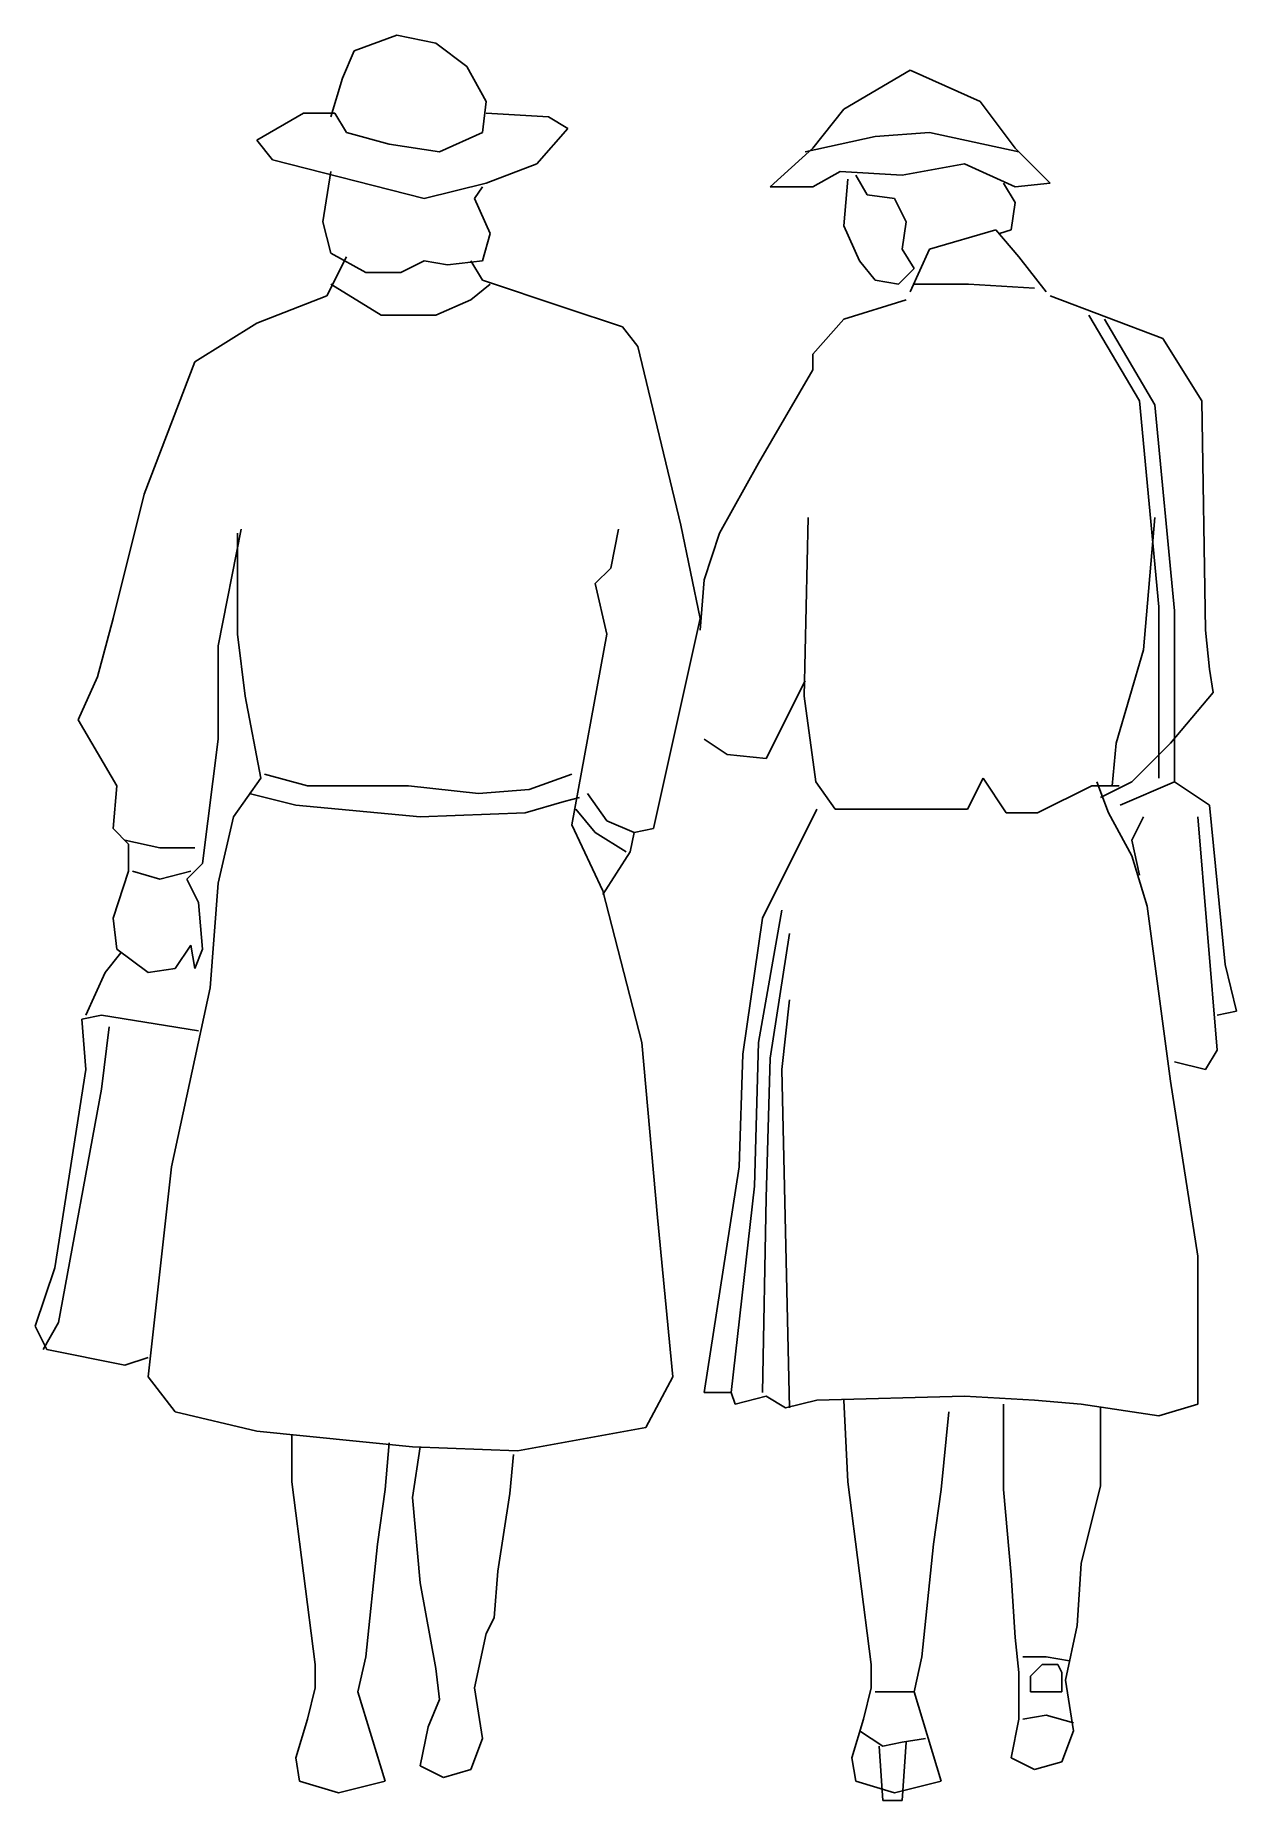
# Model space of a CAD drawing. Header units: millimetres. Extents: x -1583.52 to -1582.45, y 1787.77 to 1789.35.
import ezdxf

# ---------------------------------------------------------------- set-up
doc = ezdxf.new("R2010")
doc.units = ezdxf.units.MM
doc.header["$LTSCALE"] = 10
doc.layers.add('Humanos', color=2, linetype='Continuous')

msp = doc.modelspace()

# ---------------------------------------------------------------- linework, layer by layer
at = {"layer": 'Humanos'}
for p, q in [((-1583.2364, 1789.333), (-1583.1982, 1789.3469)), ((-1583.1982, 1789.3469), (-1583.1634, 1789.3399)), ((-1583.1634, 1789.3399), (-1583.1355, 1789.319)), ((-1583.2469, 1789.3086), (-1583.2364, 1789.333)), ((-1583.2573, 1789.2738), (-1583.2469, 1789.3086)), ((-1583.1355, 1789.319), (-1583.1181, 1789.2877)), ((-1582.798, 1789.2808), (-1582.7388, 1789.3156)), ((-1582.7388, 1789.3156), (-1582.6762, 1789.2877)), ((-1583.2817, 1789.2773), (-1583.3234, 1789.2529)), ((-1583.2538, 1789.2773), (-1583.2817, 1789.2773)), ((-1583.2434, 1789.2599), (-1583.2538, 1789.2773)), ((-1583.1181, 1789.2877), (-1583.1216, 1789.2599)), ((-1583.0624, 1789.2738), (-1583.1181, 1789.2773)), ((-1582.8258, 1789.246), (-1582.798, 1789.2808)), ((-1582.6762, 1789.2877), (-1582.6448, 1789.246)), ((-1583.2051, 1789.2494), (-1583.2434, 1789.2599)), ((-1583.1216, 1789.2599), (-1583.1599, 1789.2425)), ((-1583.0729, 1789.232), (-1583.045, 1789.2634)), ((-1583.045, 1789.2634), (-1583.0624, 1789.2738)), ((-1582.7701, 1789.2564), (-1582.7214, 1789.2599)), ((-1582.7214, 1789.2599), (-1582.6414, 1789.2425)), ((-1583.3234, 1789.2529), (-1583.3095, 1789.2355)), ((-1583.1599, 1789.2425), (-1583.2051, 1789.2494)), ((-1582.8641, 1789.2112), (-1582.8258, 1789.246)), ((-1582.8328, 1789.2425), (-1582.7701, 1789.2564)), ((-1582.6448, 1789.246), (-1582.6135, 1789.2146)), ((-1583.3095, 1789.2355), (-1583.1738, 1789.2007)), ((-1583.1181, 1789.2146), (-1583.0729, 1789.232)), ((-1582.6901, 1789.232), (-1582.7458, 1789.2216)), ((-1582.6448, 1789.2112), (-1582.6901, 1789.232)), ((-1583.2573, 1789.2251), (-1583.2643, 1789.1798)), ((-1583.1738, 1789.2007), (-1583.1181, 1789.2146)), ((-1582.8014, 1789.2251), (-1582.8258, 1789.2112)), ((-1582.7458, 1789.2216), (-1582.8014, 1789.2251)), ((-1582.7945, 1789.2181), (-1582.798, 1789.1764)), ((-1582.7875, 1789.2216), (-1582.7771, 1789.2042)), ((-1582.6553, 1789.2146), (-1582.6448, 1789.1972)), ((-1582.6135, 1789.2146), (-1582.6448, 1789.2112)), ((-1583.1286, 1789.2007), (-1583.1216, 1789.2112)), ((-1583.1146, 1789.1694), (-1583.1286, 1789.2007)), ((-1582.8258, 1789.2112), (-1582.8641, 1789.2112)), ((-1582.7771, 1789.2042), (-1582.7527, 1789.2007)), ((-1582.7527, 1789.2007), (-1582.7423, 1789.1798)), ((-1582.6448, 1789.1972), (-1582.6483, 1789.1729)), ((-1583.2643, 1789.1798), (-1583.2573, 1789.152)), ((-1583.1216, 1789.145), (-1583.1146, 1789.1694)), ((-1582.798, 1789.1764), (-1582.784, 1789.145)), ((-1582.7423, 1789.1798), (-1582.7458, 1789.1555)), ((-1582.7214, 1789.1555), (-1582.6622, 1789.1729)), ((-1582.6622, 1789.1729), (-1582.6414, 1789.1485)), ((-1582.6483, 1789.1729), (-1582.6588, 1789.1694)), ((-1583.2573, 1789.152), (-1583.226, 1789.1346)), ((-1582.7458, 1789.1555), (-1582.7353, 1789.1381)), ((-1582.7388, 1789.1172), (-1582.7214, 1789.1555)), ((-1583.2434, 1789.1485), (-1583.2608, 1789.1137)), ((-1583.226, 1789.1346), (-1583.1947, 1789.1346)), ((-1583.1947, 1789.1346), (-1583.1738, 1789.145)), ((-1583.1738, 1789.145), (-1583.1529, 1789.1416)), ((-1583.1529, 1789.1416), (-1583.1216, 1789.145)), ((-1583.132, 1789.145), (-1583.1216, 1789.1276)), ((-1582.784, 1789.145), (-1582.7701, 1789.1276)), ((-1582.7492, 1789.1242), (-1582.7353, 1789.1381)), ((-1582.6414, 1789.1485), (-1582.617, 1789.1172)), ((-1583.2573, 1789.1242), (-1583.2121, 1789.0963)), ((-1583.132, 1789.1102), (-1583.1146, 1789.1242)), ((-1583.1216, 1789.1276), (-1583.0485, 1789.1033)), ((-1582.7701, 1789.1276), (-1582.7492, 1789.1242)), ((-1582.7353, 1789.1242), (-1582.6866, 1789.1242)), ((-1582.6866, 1789.1242), (-1582.6274, 1789.1207)), ((-1583.2608, 1789.1137), (-1583.3234, 1789.0894)), ((-1583.1634, 1789.0963), (-1583.132, 1789.1102)), ((-1583.0485, 1789.1033), (-1582.9963, 1789.0859)), ((-1582.798, 1789.0928), (-1582.7423, 1789.1102)), ((-1582.6135, 1789.1137), (-1582.5126, 1789.0754)), ((-1583.3234, 1789.0894), (-1583.3791, 1789.0546)), ((-1583.2121, 1789.0963), (-1583.1634, 1789.0963)), ((-1582.9963, 1789.0859), (-1582.9824, 1789.0685)), ((-1582.8258, 1789.0615), (-1582.798, 1789.0928)), ((-1582.5787, 1789.0963), (-1582.5335, 1789.0198)), ((-1582.5648, 1789.0928), (-1582.5196, 1789.0163)), ((-1582.5126, 1789.0754), (-1582.4778, 1789.0198)), ((-1583.3791, 1789.0546), (-1583.4244, 1788.9362)), ((-1582.9824, 1789.0685), (-1582.9441, 1788.9084)), ((-1582.8258, 1789.0476), (-1582.8258, 1789.0615)), ((-1582.8745, 1788.9641), (-1582.8258, 1789.0476)), ((-1582.5335, 1789.0198), (-1582.5161, 1788.8353)), ((-1582.5196, 1789.0163), (-1582.5022, 1788.8318)), ((-1582.4778, 1789.0198), (-1582.4743, 1788.8144)), ((-1582.9093, 1788.9014), (-1582.8745, 1788.9641)), ((-1583.4244, 1788.9362), (-1583.4522, 1788.8249)), ((-1582.8301, 1788.9154), (-1582.8336, 1788.7553)), ((-1582.5196, 1788.9154), (-1582.53, 1788.797)), ((-1583.3582, 1788.8005), (-1583.3374, 1788.9049)), ((-1583.3408, 1788.811), (-1583.3408, 1788.9014)), ((-1582.9998, 1788.9049), (-1583.0068, 1788.8701)), ((-1582.9441, 1788.9084), (-1582.9267, 1788.8249)), ((-1582.9232, 1788.8597), (-1582.9093, 1788.9014)), ((-1583.0068, 1788.8701), (-1583.0207, 1788.8562)), ((-1583.0207, 1788.8562), (-1583.0102, 1788.811)), ((-1582.9267, 1788.8144), (-1582.9232, 1788.8597)), ((-1582.5161, 1788.8353), (-1582.5161, 1788.6822)), ((-1583.4522, 1788.8249), (-1583.4661, 1788.7727)), ((-1582.9267, 1788.8249), (-1582.9685, 1788.637)), ((-1582.5022, 1788.8318), (-1582.5022, 1788.6787)), ((-1583.3339, 1788.7553), (-1583.3408, 1788.811)), ((-1583.0102, 1788.811), (-1583.0416, 1788.6404)), ((-1582.4743, 1788.8144), (-1582.4708, 1788.7796)), ((-1583.3582, 1788.717), (-1583.3582, 1788.8005)), ((-1582.53, 1788.797), (-1582.5544, 1788.7135)), ((-1583.4661, 1788.7727), (-1583.4835, 1788.7344)), ((-1582.4708, 1788.7796), (-1582.4674, 1788.7588)), ((-1583.32, 1788.6822), (-1583.3339, 1788.7553)), ((-1582.8328, 1788.7692), (-1582.8676, 1788.6996)), ((-1582.8336, 1788.7553), (-1582.8232, 1788.6787)), ((-1582.4674, 1788.7588), (-1582.5056, 1788.7135)), ((-1583.4835, 1788.7344), (-1583.4487, 1788.6752)), ((-1583.3722, 1788.6056), (-1583.3582, 1788.717)), ((-1582.9024, 1788.7031), (-1582.9232, 1788.717)), ((-1582.5544, 1788.7135), (-1582.5578, 1788.6752)), ((-1582.5056, 1788.7135), (-1582.5404, 1788.6787)), ((-1582.8676, 1788.6996), (-1582.9024, 1788.7031)), ((-1583.4487, 1788.6752), (-1583.4522, 1788.637)), ((-1583.3443, 1788.6474), (-1583.32, 1788.6822)), ((-1583.3165, 1788.6857), (-1583.2782, 1788.6752)), ((-1583.2782, 1788.6752), (-1583.1877, 1788.6752)), ((-1583.1877, 1788.6752), (-1583.1251, 1788.6683)), ((-1583.0798, 1788.6718), (-1583.0416, 1788.6857)), ((-1582.8232, 1788.6787), (-1582.8058, 1788.6544)), ((-1582.6875, 1788.6544), (-1582.6735, 1788.6822)), ((-1582.6735, 1788.6822), (-1582.6527, 1788.6509)), ((-1582.6248, 1788.6509), (-1582.5761, 1788.6752)), ((-1582.5761, 1788.6752), (-1582.5517, 1788.6752)), ((-1582.5613, 1788.6509), (-1582.5718, 1788.6787)), ((-1582.5404, 1788.6787), (-1582.5683, 1788.6648)), ((-1582.5509, 1788.6578), (-1582.5022, 1788.6787)), ((-1582.5022, 1788.6787), (-1582.4708, 1788.6578)), ((-1583.3304, 1788.6683), (-1583.2886, 1788.6578)), ((-1583.1251, 1788.6683), (-1583.0798, 1788.6718)), ((-1583.0833, 1788.6509), (-1583.0485, 1788.6613)), ((-1583.0485, 1788.6613), (-1583.0346, 1788.6648)), ((-1583.0276, 1788.6683), (-1583.0102, 1788.6439)), ((-1583.3582, 1788.5882), (-1583.3443, 1788.6474)), ((-1583.2886, 1788.6578), (-1583.1773, 1788.6474)), ((-1583.1773, 1788.6474), (-1583.0833, 1788.6509)), ((-1583.0207, 1788.6335), (-1583.0381, 1788.6544)), ((-1583.0102, 1788.6439), (-1582.9859, 1788.6335)), ((-1582.8223, 1788.6544), (-1582.871, 1788.5569)), ((-1582.8058, 1788.6544), (-1582.6875, 1788.6544)), ((-1582.6527, 1788.6509), (-1582.6248, 1788.6509)), ((-1582.5404, 1788.6126), (-1582.5613, 1788.6509)), ((-1582.53, 1788.6474), (-1582.5404, 1788.6265)), ((-1582.4813, 1788.6474), (-1582.4639, 1788.4386)), ((-1582.4708, 1788.6578), (-1582.4569, 1788.5152)), ((-1583.4522, 1788.637), (-1583.4383, 1788.623)), ((-1583.0416, 1788.6404), (-1583.0137, 1788.5813)), ((-1582.9928, 1788.6161), (-1583.0207, 1788.6335)), ((-1582.9859, 1788.6335), (-1582.9894, 1788.6161)), ((-1582.9685, 1788.637), (-1582.9859, 1788.6335)), ((-1583.4418, 1788.6265), (-1583.4104, 1788.6196)), ((-1583.4383, 1788.623), (-1583.4383, 1788.5987)), ((-1583.4104, 1788.6196), (-1583.3791, 1788.6196)), ((-1582.9894, 1788.6161), (-1583.0137, 1788.5778)), ((-1582.5404, 1788.6265), (-1582.5335, 1788.5952)), ((-1582.5265, 1788.5674), (-1582.5404, 1788.6126)), ((-1583.4383, 1788.5987), (-1583.4522, 1788.5569)), ((-1583.4348, 1788.5987), (-1583.4104, 1788.5917)), ((-1583.4104, 1788.5917), (-1583.3826, 1788.5987)), ((-1583.3861, 1788.5917), (-1583.3722, 1788.6056)), ((-1583.3756, 1788.5708), (-1583.3861, 1788.5917)), ((-1583.3652, 1788.4943), (-1583.3582, 1788.5882)), ((-1583.0137, 1788.5813), (-1582.9789, 1788.4456)), ((-1583.3722, 1788.5291), (-1583.3756, 1788.5708)), ((-1582.5056, 1788.4108), (-1582.5265, 1788.5674)), ((-1583.4522, 1788.5569), (-1583.4487, 1788.5291)), ((-1582.871, 1788.5569), (-1582.8884, 1788.4351)), ((-1582.8745, 1788.4456), (-1582.8536, 1788.5639)), ((-1582.8641, 1788.4316), (-1582.8467, 1788.543)), ((-1583.4592, 1788.5082), (-1583.4452, 1788.5256)), ((-1583.4487, 1788.5291), (-1583.4209, 1788.5082)), ((-1583.3965, 1788.5117), (-1583.3826, 1788.5326)), ((-1583.3826, 1788.5326), (-1583.3791, 1788.5117)), ((-1583.3791, 1788.5117), (-1583.3722, 1788.5291)), ((-1583.4766, 1788.4699), (-1583.4592, 1788.5082)), ((-1583.4209, 1788.5082), (-1583.3965, 1788.5117)), ((-1582.4569, 1788.5152), (-1582.4465, 1788.4734)), ((-1583.4, 1788.3342), (-1583.3652, 1788.4943)), ((-1583.4626, 1788.4699), (-1583.48, 1788.4664)), ((-1583.3756, 1788.456), (-1583.4626, 1788.4699)), ((-1582.8536, 1788.4212), (-1582.8467, 1788.4838)), ((-1582.4465, 1788.4734), (-1582.4639, 1788.4699)), ((-1583.48, 1788.4664), (-1583.4766, 1788.4212)), ((-1583.4557, 1788.4595), (-1583.4626, 1788.4038)), ((-1582.9789, 1788.4456), (-1582.965, 1788.289)), ((-1582.878, 1788.3168), (-1582.8745, 1788.4456)), ((-1582.4639, 1788.4386), (-1582.4743, 1788.4212)), ((-1582.8884, 1788.4351), (-1582.8919, 1788.3342)), ((-1582.8676, 1788.3064), (-1582.8641, 1788.4316)), ((-1582.4743, 1788.4212), (-1582.5022, 1788.4282)), ((-1583.4766, 1788.4212), (-1583.5044, 1788.2437)), ((-1582.8467, 1788.1184), (-1582.8536, 1788.4212)), ((-1582.4813, 1788.2542), (-1582.5056, 1788.4108)), ((-1583.4626, 1788.4038), (-1583.5009, 1788.195)), ((-1583.4209, 1788.1463), (-1583.4, 1788.3342)), ((-1582.8919, 1788.3342), (-1582.9232, 1788.1324)), ((-1582.8989, 1788.1324), (-1582.878, 1788.3168)), ((-1582.871, 1788.1324), (-1582.8676, 1788.3064)), ((-1582.965, 1788.289), (-1582.9511, 1788.1463)), ((-1582.4813, 1788.1219), (-1582.4813, 1788.2542)), ((-1583.5044, 1788.2437), (-1583.5218, 1788.1915)), ((-1583.5218, 1788.1915), (-1583.5114, 1788.1706)), ((-1583.5009, 1788.195), (-1583.5148, 1788.1706)), ((-1583.5114, 1788.1706), (-1583.4418, 1788.1567)), ((-1583.4418, 1788.1567), (-1583.4209, 1788.1637)), ((-1583.3965, 1788.115), (-1583.4209, 1788.1463)), ((-1582.9511, 1788.1463), (-1582.9754, 1788.101)), ((-1582.9232, 1788.1324), (-1582.8989, 1788.1324)), ((-1582.8989, 1788.1324), (-1582.8954, 1788.1219)), ((-1582.8954, 1788.1219), (-1582.8676, 1788.1289)), ((-1582.8676, 1788.1289), (-1582.8502, 1788.1184)), ((-1582.8502, 1788.1184), (-1582.8223, 1788.1254)), ((-1582.8223, 1788.1254), (-1582.6901, 1788.1289)), ((-1582.798, 1788.1254), (-1582.7945, 1788.0523)), ((-1582.6901, 1788.1289), (-1582.6274, 1788.1254)), ((-1582.6553, 1788.1219), (-1582.6553, 1788.0454)), ((-1582.6274, 1788.1254), (-1582.5857, 1788.1219)), ((-1582.5857, 1788.1219), (-1582.5161, 1788.1115)), ((-1582.5161, 1788.1115), (-1582.4813, 1788.1219)), ((-1583.3234, 1788.0976), (-1583.3965, 1788.115)), ((-1582.711, 1788.0454), (-1582.704, 1788.115)), ((-1582.5683, 1788.0488), (-1582.5683, 1788.1184)), ((-1583.1842, 1788.0836), (-1583.3234, 1788.0976)), ((-1583.2921, 1788.0941), (-1583.2921, 1788.0523)), ((-1582.9754, 1788.101), (-1583.0903, 1788.0802)), ((-1583.2086, 1788.0454), (-1583.2051, 1788.0871)), ((-1583.0903, 1788.0802), (-1583.1842, 1788.0836)), ((-1583.1773, 1788.0836), (-1583.1842, 1788.0384)), ((-1583.0972, 1788.0419), (-1583.0938, 1788.0767)), ((-1583.2921, 1788.0523), (-1583.2712, 1787.8888)), ((-1583.2156, 1787.9966), (-1583.2086, 1788.0454)), ((-1582.7945, 1788.0523), (-1582.7736, 1787.8888)), ((-1582.7179, 1787.9966), (-1582.711, 1788.0454)), ((-1582.6553, 1788.0454), (-1582.6483, 1787.9688)), ((-1582.5857, 1787.9792), (-1582.5683, 1788.0488)), ((-1583.1842, 1788.0384), (-1583.1773, 1787.9618)), ((-1583.1077, 1787.9723), (-1583.0972, 1788.0419)), ((-1583.226, 1787.8957), (-1583.2156, 1787.9966)), ((-1582.7284, 1787.8957), (-1582.7179, 1787.9966)), ((-1583.1112, 1787.9305), (-1583.1077, 1787.9723)), ((-1582.6483, 1787.9688), (-1582.6448, 1787.9131)), ((-1582.5892, 1787.9236), (-1582.5857, 1787.9792)), ((-1583.1773, 1787.9618), (-1583.1634, 1787.8853)), ((-1583.1286, 1787.8679), (-1583.1181, 1787.9166)), ((-1583.1181, 1787.9166), (-1583.1112, 1787.9305)), ((-1582.5996, 1787.8748), (-1582.5892, 1787.9236)), ((-1582.6448, 1787.9131), (-1582.6414, 1787.8818)), ((-1583.2712, 1787.8888), (-1583.2712, 1787.8679)), ((-1583.233, 1787.8644), (-1583.226, 1787.8957)), ((-1583.1634, 1787.8853), (-1583.1599, 1787.8574)), ((-1582.7736, 1787.8888), (-1582.7736, 1787.8679)), ((-1582.7353, 1787.8644), (-1582.7284, 1787.8957)), ((-1582.6379, 1787.8957), (-1582.617, 1787.8957)), ((-1582.6309, 1787.8783), (-1582.6205, 1787.8888)), ((-1582.6205, 1787.8888), (-1582.6066, 1787.8888)), ((-1582.617, 1787.8957), (-1582.5961, 1787.8922)), ((-1582.6066, 1787.8888), (-1582.6031, 1787.8818)), ((-1582.6414, 1787.8818), (-1582.6414, 1787.84)), ((-1582.6309, 1787.8644), (-1582.6309, 1787.8783)), ((-1582.6031, 1787.8818), (-1582.6031, 1787.8644)), ((-1582.5926, 1787.8296), (-1582.5996, 1787.8748)), ((-1583.2712, 1787.8679), (-1583.2782, 1787.84)), ((-1583.2086, 1787.7844), (-1583.233, 1787.8644)), ((-1583.1599, 1787.8574), (-1583.1703, 1787.8331)), ((-1583.1216, 1787.8226), (-1583.1286, 1787.8679)), ((-1582.7736, 1787.8679), (-1582.7806, 1787.84)), ((-1582.7701, 1787.8644), (-1582.7353, 1787.8644)), ((-1582.711, 1787.7844), (-1582.7353, 1787.8644)), ((-1582.6031, 1787.8644), (-1582.6309, 1787.8644)), ((-1583.2782, 1787.84), (-1583.2886, 1787.8052)), ((-1582.7806, 1787.84), (-1582.791, 1787.8052)), ((-1582.6414, 1787.84), (-1582.6483, 1787.8052)), ((-1582.6379, 1787.84), (-1582.617, 1787.8435)), ((-1582.617, 1787.8435), (-1582.5926, 1787.8366)), ((-1583.1703, 1787.8331), (-1583.1773, 1787.7983)), ((-1583.132, 1787.7948), (-1583.1216, 1787.8226)), ((-1582.784, 1787.8296), (-1582.7632, 1787.8157)), ((-1582.7458, 1787.8192), (-1582.7249, 1787.8226)), ((-1582.6031, 1787.8018), (-1582.5926, 1787.8296)), ((-1582.7666, 1787.8157), (-1582.7632, 1787.767)), ((-1582.7632, 1787.8157), (-1582.7458, 1787.8192)), ((-1582.7458, 1787.767), (-1582.7423, 1787.8192)), ((-1583.2886, 1787.8052), (-1583.2852, 1787.7844)), ((-1583.1773, 1787.7983), (-1583.1564, 1787.7878)), ((-1583.1564, 1787.7878), (-1583.132, 1787.7948)), ((-1582.791, 1787.8052), (-1582.7875, 1787.7844)), ((-1582.6483, 1787.8052), (-1582.6274, 1787.7948)), ((-1582.6274, 1787.7948), (-1582.6031, 1787.8018)), ((-1583.2852, 1787.7844), (-1583.2504, 1787.7739)), ((-1583.2504, 1787.7739), (-1583.2086, 1787.7844)), ((-1582.7875, 1787.7844), (-1582.7527, 1787.7739)), ((-1582.7527, 1787.7739), (-1582.711, 1787.7844)), ((-1582.7632, 1787.767), (-1582.7458, 1787.767))]:
    msp.add_line(p, q, dxfattribs=at)

doc.saveas('drawing.dxf')
